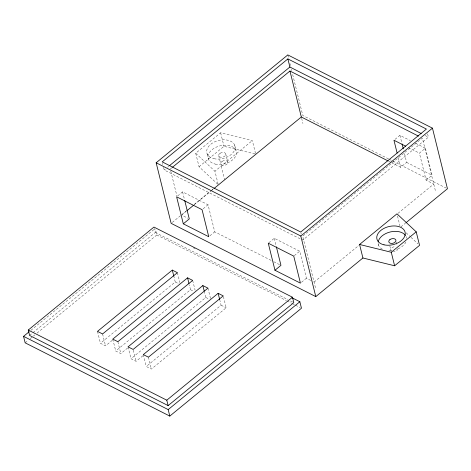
<?xml version="1.0" encoding="UTF-8"?>
<svg xmlns="http://www.w3.org/2000/svg" width="471" height="471" viewBox="0 0 471 471"><rect width="100%" height="100%" fill="white"/><g stroke="black" fill="none" stroke-linecap="round" stroke-linejoin="round"><path stroke-width="0.35" stroke-dasharray="2.35 1.77" d="M300.115 238.809L164.214 169.984L165.35 169.054M167.623 167.187L168.759 166.257M170.261 169.077L171.962 167.688M217.743 184.243L199.045 166.74L195.7 153.222L220.634 132.793L252.332 140.582L255.506 153.393M199.045 166.74L223.984 146.316L254.976 153.929M177.691 195.889L182.583 191.88L208.052 204.773L214.741 231.82L271.119 260.369M218.102 184.031L214.929 171.22L252.332 140.582M30.927 330.306L154.641 228.953M29.596 335.446L32.44 333.115M33.011 332.65L155.277 232.486L154.27 228.429M25.157 342.841L27.995 340.515M30.262 338.655L34.801 334.934M37.074 333.079L156.819 234.976L155.371 229.136M172.286 222.424L181.37 214.982M181.936 214.517L185.91 211.261M194.429 204.284L211.461 190.325M212.032 189.86L213.169 188.93M186.175 211.338L181.641 215.059L188.006 218.279M194.117 204.832L210.566 191.356M211.138 190.89L213.404 189.03M203.154 208.788L208.052 204.773M209.848 235.83L214.741 231.82M112.334 340.286L105.533 345.861L100.441 343.282L175.247 281.994L174.035 277.095M127.612 348.028L120.811 353.597L115.719 351.019L190.525 289.73L189.313 284.831M268.817 242.759L274.257 238.302L299.721 251.202L306.415 278.243L310.872 280.504M395.039 139.357L399.932 135.348L410.382 140.635M142.89 355.764L136.09 361.334L130.997 358.755L205.803 297.472L204.42 291.867M223.401 296.589L226.174 307.787L151.368 369.07L146.275 366.491L221.082 305.208L219.869 300.31M427.58 133.799L428.416 137.179L302.741 240.139L302.07 237.431M391.495 162.66L400.644 167.293L406.626 162.389L403.812 151.003M294.281 255.659L299.721 251.202M398.013 213.334L433.75 184.055L426.108 180.187L419.414 153.146L425.401 148.241L414.297 142.619M301.522 282.259L306.415 278.243M426.108 180.187L432.095 175.289L425.401 148.241M314.057 282.117L358.867 245.403M400.892 226.887L405.431 223.166M425.136 135.513L428.416 137.179M408.316 147.523L419.414 153.146M406.626 162.389L432.095 175.289M388.546 158.91L302.812 115.495L292.403 73.441M389.199 159.245L446.143 188.076M388.881 161.335L390.842 162.33M273.739 261.699L280.952 265.35M193.169 247.711L195.135 248.706M155.277 232.486L287.893 299.644M290.519 300.975L293.804 302.641M156.819 234.976L286.403 300.604M287.057 300.934L291.643 303.253M292.297 303.583L294.911 304.914M295.57 305.243L300.151 307.563M175.247 281.994L179.068 283.931M190.525 289.73L193.711 291.343M205.803 297.472L208.989 299.079M221.082 305.208L226.174 307.787M406.196 232.851L410.471 236.854M411.006 237.355L417.948 243.854M195.7 153.222L214.929 171.22M435.351 190.549L422.369 138.08L302.676 236.136L315.664 288.605M399.932 135.348L401.875 143.172M398.354 158.038L400.644 167.293M397.5 215.965L399.967 225.927M396.323 242.017L397.324 246.074M389.87 246.08L390.877 250.142M378.113 243.478L378.613 245.503M287.816 54.913L288.699 58.475M289.936 63.467L290.466 65.604M291.343 69.166L291.696 70.591M301.652 118.298L302.935 123.49M300.898 232.698L301.234 234.052M274.257 238.302L276.018 245.42M234.629 144.956L235.971 150.367M220.634 132.793L223.984 146.316M225.786 154.129L227.793 162.242M218.691 155.595L220.699 163.708M221.164 166.116L224.514 179.639M207.169 153.952L208.506 159.357M207.952 288.146L210.549 298.649M182.583 191.88L184.52 199.71M170.785 171.203L176.913 195.96M192.674 280.41L195.1 290.213M162.536 163.225L162.872 164.573M163.543 167.282L164.214 169.984M177.396 272.674L179.822 282.476M148.424 357.171L151.368 369.07M143.331 354.592L146.275 366.491M133.317 350.136L136.09 361.334M128.053 346.856L130.997 358.755M117.868 341.699L120.811 353.597M112.775 339.12L115.719 351.019M102.584 333.957L105.533 345.861M97.491 331.378L100.441 343.282M397.913 248.7A3.627 2.32 -13.9 0 1 397.371 249.948L396.776 250.507A3.627 2.32 -13.9 0 1 393.303 251.526M391.737 251.096A3.627 2.32 -13.9 0 1 391.336 248.294L391.931 247.734A3.627 2.32 -13.9 0 1 395.404 246.716M405.89 242.017A14.507 9.285 -13.9 0 1 396.176 249.559M391.254 250.584A14.507 9.285 -13.9 0 1 388.799 250.66M382.37 249.177A14.507 9.285 -13.9 0 1 378.089 243.136M406.073 236.507A14.507 9.285 -13.9 0 1 406.561 238.267M220.169 153.234L219.492 153.752A3.627 2.32 -13.9 0 0 219.633 156.843A3.627 2.32 -13.9 0 0 224.308 156.49L224.985 155.972A3.627 2.32 -13.9 0 0 224.844 152.881A3.627 2.32 -13.9 0 0 220.169 153.234M222.177 161.347L221.5 161.865A3.627 2.32 -13.9 0 0 221.641 164.956A3.627 2.32 -13.9 0 0 226.315 164.603L226.998 164.085A3.627 2.32 -13.9 0 0 226.851 160.994A3.627 2.32 -13.9 0 0 222.177 161.347M213.905 158.68A14.507 9.285 -13.9 0 0 235.153 147.323A14.507 9.285 -13.9 0 0 213.64 142.354A14.507 9.285 -13.9 0 0 213.905 158.68M215.241 164.091A14.507 9.285 -13.9 0 0 236.495 152.734A14.507 9.285 -13.9 0 0 214.982 147.764A14.507 9.285 -13.9 0 0 215.241 164.091"/><path stroke-width="0.71" d="M362.917 257.99L359.573 244.473L396.976 213.828L416.205 231.832L419.555 245.356L394.616 265.779L362.917 257.99L315.788 296.6L171.15 223.354L156.154 162.772L287.816 54.913L432.46 128.159L447.45 188.741L406.002 222.701M287.881 58.91L162.207 161.871L300.733 232.026L426.408 129.066L287.881 58.91L289.889 67.023L421.198 133.523M169.33 165.792L289.889 67.023M172.527 167.223L289.953 71.021L418.436 136.09M28.26 330.036L153.935 227.075L292.467 297.23L293.804 302.641L168.129 405.596L29.596 335.446L28.26 330.036L166.787 400.191L168.129 405.596M291.996 297.76L299.85 301.734L301.458 308.228L169.795 416.087L25.157 342.841L23.55 336.347L29.226 331.702M186.746 210.873L193.552 205.297M213.969 188.565L301.328 117.002L289.953 71.021M183.296 223.825L176.601 196.784L202.065 209.677L208.759 236.725L183.296 223.825L189.277 218.927L184.697 200.422M172.304 270.095L97.491 331.378L102.584 333.957L177.396 272.674L172.304 270.095L173.858 276.395M187.582 277.831L112.775 339.12L117.868 341.699L192.674 280.41L187.582 277.831L188.965 283.43M202.86 285.567L128.053 346.856L133.146 349.435L207.952 288.146L202.86 285.567L204.243 291.172M218.138 293.309L143.331 354.592L148.424 357.171L223.23 295.888L218.138 293.309L219.698 299.609M315.788 296.6L300.798 236.024L432.46 128.159M274.964 270.254L268.276 243.207L293.739 256.106L300.433 283.148L274.964 270.254L280.952 265.35L276.371 246.845M166.787 400.191L292.467 297.23M169.795 416.087L168.188 409.599L299.85 301.734M359.573 244.473L391.271 252.262L416.205 231.832M405.702 146.198L393.95 140.246L397.118 153.057M301.328 117.002L388.228 161.005M156.154 162.772L300.798 236.024M23.55 336.347L168.188 409.599M402.046 143.885L403.282 148.865M391.271 252.262L394.616 265.779M378.189 241.888A14.507 9.285 -13.9 0 1 390.335 231.938A14.507 9.285 -13.9 0 1 405.454 235.429M389.923 239.621L389.329 240.181A3.627 2.32 -13.9 0 0 390.07 243.148A3.627 2.32 -13.9 0 0 394.769 242.394L395.363 241.835A3.627 2.32 -13.9 0 0 394.621 238.862A3.627 2.32 -13.9 0 0 389.923 239.621M384.006 244.826A14.507 9.285 -13.9 0 0 405.26 233.469A14.507 9.285 -13.9 0 0 383.747 228.5A14.507 9.285 -13.9 0 0 384.006 244.826"/></g></svg>
